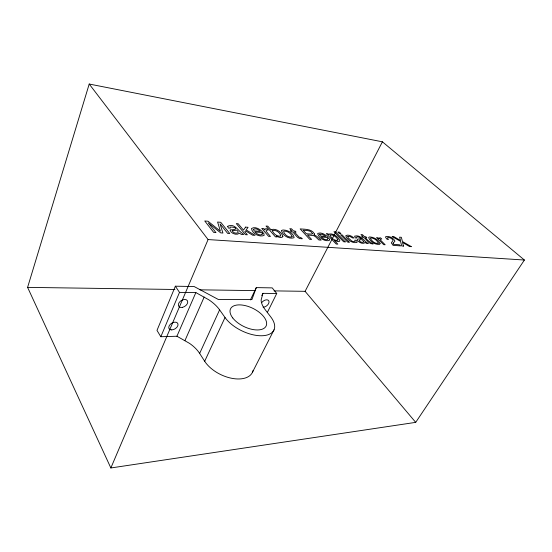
<?xml version="1.0" encoding="UTF-8"?>
<svg xmlns="http://www.w3.org/2000/svg" width="552" height="552" viewBox="0 0 552 552"><rect width="100%" height="100%" fill="white"/><g stroke="black" fill="none" stroke-linecap="round" stroke-linejoin="round"><path stroke-width="0.83" d="M27.6 287.378L89.21 84.035L382.412 141.816L524.4 260.033L415.704 422.363L110.855 467.965L27.6 287.378L174.963 289.476M267.32 312.48L276.738 293.498L262.911 293.34L261.124 300.033A29.656 14.338 27.2 0 0 265.195 309.665L270.749 316.896A28.552 14.656 25.8 0 1 261.586 335.761A28.552 14.656 25.8 0 1 225.03 317.517L219.606 309.844A32.423 17.229 23.1 0 0 208.877 299.833L195.857 292.574L179.497 292.387L175.363 286.198L156.989 330.393L160.825 336.734L176.923 336.237L189.474 343.337A31.291 18.43 22.6 0 1 199.645 353.425L204.682 361.27A27.593 15.725 25.8 0 0 231.854 378.32A27.593 15.725 25.8 0 0 253.051 370.564M276.738 293.498L272.233 287.889L256.294 287.606L251.905 299.605L218.275 299.446L194.111 286.522L175.363 286.198M160.825 336.734L179.497 292.387M110.855 467.965L208.083 239.568L89.21 84.035M176.923 336.237L195.857 292.574M184.954 340.577L204.185 297.031M199.645 353.425L219.606 309.844M204.682 361.27L225.03 317.517M250.408 299.922L256.294 287.606M261.793 295.651L262.911 293.34M252.526 372.124L274.054 329.779M274.068 290.883L305.097 291.325L382.412 141.816M199.955 289.828L255.114 290.614M208.083 239.568L524.4 260.033M305.097 291.325L415.704 422.363M261.779 302.572A4.72 2.912 -37.9 0 1 267.327 299.881A4.72 2.912 -37.9 0 1 268.451 303.835A4.72 2.912 -37.9 0 1 263.104 307.222M329.558 239.409L329.158 240.596C324.624 241.431 318.932 238.216 317.69 233.772L317.917 233.337C321.685 231.93 325.804 234.876 328.302 237.539L321.16 236.994C322.768 238.519 325.238 240.382 327.571 239.485L327.508 238.402L329.109 238.519L329.558 239.409M393.121 243.149L393.452 244.336L399.489 244.784L400.648 245.888L393.038 245.336L391.32 242.852L393.065 240.472L392.424 239.306L390.526 237.988L387.897 237.394L387.442 238.126L388.504 239.444L387.083 239.327L385.586 237.401L385.807 236.504C389.215 235.932 393.679 237.891 394.942 241.189L393.121 243.149M292.07 236.325L291.801 236.994C288.379 237.629 284.818 234.931 283.638 231.847A3.146 1.263 25.7 0 1 284.494 231.122C287.758 231.047 290.821 233.399 292.07 236.325M253.575 229.287L254.065 230.908L260.323 231.385C258.729 229.811 255.735 227.852 253.575 229.287M281.63 230.86C282.672 235.669 289.213 239.375 293.905 237.788L294.126 237.298C292.953 232.778 287.695 230.06 283.231 229.991A5.679 2.284 25.7 0 0 281.63 230.86M363.809 241.61L363.782 241.942C361.008 243.667 356.178 239.147 362.195 239.692L363.809 241.61M379.072 238.133L379.127 238.926L377.899 237.719L376.533 237.608L383.723 244.667L385.165 244.771L380.431 240.01L380.5 239.05L381.811 239.057L380.542 237.822L379.072 238.133M361.098 238.643L357.675 239.14L357.165 239.796C358.469 242.28 362.278 244.329 364.865 242.832L364.976 242.418L366.687 243.473L368.377 243.591C363.947 241.258 360.767 234.269 354.598 236.166L355.343 237.933L356.758 238.043C355.226 235.676 360.711 237.194 361.098 238.643M262.207 233.979L262.145 234.386C259.813 235.973 256.549 233.724 254.914 231.971L263.166 232.599C260.641 229.515 255.238 225.968 251.484 228.528C252.112 233.586 259.495 237.463 264.097 235.407L263.911 233.641L262.062 233.503L262.207 233.979M227.762 226.375L228.342 228.045L230.212 228.19L230.101 227.058C235.835 226.762 239.133 229.887 230.205 229.853L230.025 230.163C231.005 233.599 236.808 235.649 239.492 233.206L241.369 234.421L243.605 234.572L242.763 233.551C238.229 231.336 235.055 223.112 228.079 226.072L227.762 226.375M380.08 243.598L379.638 244.35C375.243 244.915 370.351 241.762 368.681 237.76A5.168 1.87 28.1 0 1 369.785 236.946C373.98 237.084 378.348 239.761 380.08 243.598M328.888 234.31L328.806 234.717L327.874 233.737L326.308 233.613L336.202 244.039L337.824 244.15L334.16 240.299L337.976 241.59L339.48 241.355L339.859 240.548C338.065 236.76 333.477 233.172 329.116 234.027L328.888 234.31M272.605 230.791L272.529 231.143C273.82 234.055 277.159 236.656 280.471 236.132L280.74 235.904C280.326 232.744 276.407 230.018 273.185 230.377L272.605 230.791M314.488 234.02L313.957 234.855L316.565 236.146L321.147 240.141L318.883 239.975L315.302 236.566L313.564 235.6L307.457 234.952L311.597 239.451L309.707 239.313L300.164 228.901C304.932 229.349 311.956 228.852 314.488 234.02M337.872 239.878L337.783 240.175C334.705 241.196 331.31 238.036 330.082 235.393L330.206 235.028C333.332 234.338 336.699 237.118 337.872 239.878M232.427 230.77C232.772 232.972 236.29 233.71 238.078 232.661L238.16 231.812L236.877 230.122L232.427 230.77M347.822 236.38L348.312 237.967L351.576 240.851A2.656 0.994 27.6 0 0 353.522 241.652L355.205 241.39L354.722 240.168L356.212 240.279L356.999 241.5A4.416 1.649 27.6 0 1 356.764 242.563C352.383 243.384 347.284 239.982 345.787 235.932L345.966 235.518C348.712 234.296 351.921 236.221 353.998 238.029L352.514 237.919L349.844 236.38L347.822 236.38M282.865 236.449L282.658 236.939C280.664 238.188 278.091 236.953 276.221 235.939L277.111 236.953L275.413 236.836L266.036 226.037L267.81 226.182L271.17 230.039L271.398 229.597C275.897 228.128 281.713 231.999 282.865 236.449M264.925 229.025L264.691 229.901L263.525 228.549L261.758 228.404L268.576 236.339L270.439 236.477L266.002 231.122L266.471 230.06L268.196 230.087L266.995 228.7L264.925 229.025M312.508 233.675L311.776 234.11L306.381 233.779L303.138 230.253C306.201 230.529 311.066 230.122 312.508 233.675M378.299 243.087L378.148 243.335C374.987 243.874 372 241.189 370.502 238.65A2.864 1.035 28 0 1 371.041 237.981C374.132 238.022 377.078 240.368 378.299 243.087M319.739 234.234L320.263 236.001L325.687 236.415L322.465 234.331L319.739 234.234M245.599 227.113L243.46 230.122L238.181 223.753L236.311 223.601L245.454 234.669L247.337 234.8L244.798 231.743L245.571 230.826L252.575 235.18L255.045 235.359L246.164 229.956L248.048 227.307L245.599 227.113M373.007 243.887C368.839 244.405 366.735 239.547 363.906 237.491L362.712 237.401L361.739 236.422L362.933 236.518L360.96 234.552L362.457 234.669L364.43 236.642L365.831 236.753L366.811 237.726L365.403 237.615C367.425 240.596 370.282 242.273 373.007 243.887M302.075 238.761C297.583 239.458 295.403 234.296 292.65 231.854L291.242 231.743L290.297 230.695L291.704 230.812L289.793 228.687L291.553 228.832L293.471 230.95L295.113 231.081L296.058 232.123L294.409 231.992L298.942 237.008L301.144 237.733L302.075 238.761M215.86 232.523L213.652 232.364L204.757 220.979L208.035 221.255L220.414 231.184L217.591 222.049L220.752 222.311L229.777 233.53L227.645 233.379L220.069 223.87L222.925 233.041L220.669 232.875L208.263 222.911L215.86 232.523M345.228 241.879L343.648 241.769L333.946 231.709L335.519 231.84L345.228 241.879M349.174 242.169L347.587 242.052L340.508 234.752L342.095 234.883L349.174 242.169M403.505 246.095L401.67 245.964L400.579 241.397L392.058 236.532L393.949 236.691L400.538 240.493L399.586 237.16L401.352 237.305L402.442 241.541L411.419 246.668L409.57 246.537L402.498 242.425L403.505 246.095M340.791 233.537L339.204 233.406L337.872 232.033L339.459 232.164L340.791 233.537M232.723 317.917A19.762 10.143 25.8 0 0 264.463 328.012A19.762 10.143 25.8 0 0 247.807 306.312A19.762 10.143 25.8 0 0 232.723 317.917M171.706 329.91A5.092 3.284 -32.1 0 0 177.985 324.024A5.092 3.284 -32.1 0 0 170.464 324.155A5.092 3.284 -32.1 0 0 171.706 329.91M182.484 307.354A5.168 3.415 -33.2 0 0 187.356 300.647A5.168 3.415 -33.2 0 0 179.248 302.406A5.168 3.415 -33.2 0 0 182.484 307.354"/></g></svg>
